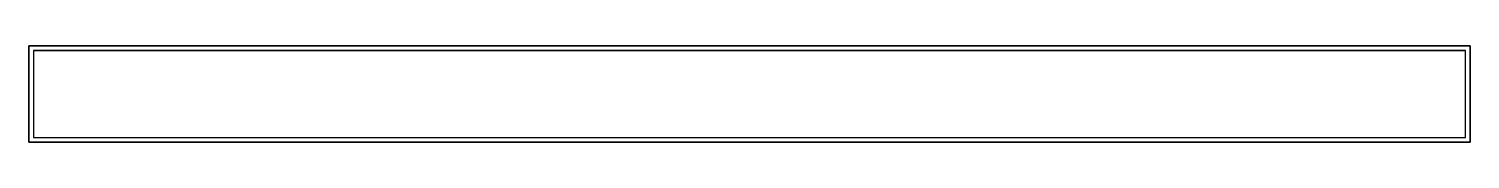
# Model space of a CAD drawing. Header units: millimetres. Extents: x -50 to 250, y 0 to 20.
import ezdxf

# ---------------------------------------------------------------- set-up
doc = ezdxf.new("R2010")
doc.units = ezdxf.units.MM
doc.layers.add('Aluminio', color=253, linetype='Continuous')
doc.layers.add('Led', color=255, linetype='Continuous')

msp = doc.modelspace()

# ---------------------------------------------------------------- linework, layer by layer
at = {"layer": 'Aluminio', "extrusion": (-1, 2.22045e-16, 4.93038e-32)}
for p, q in [((250, 20), (-50, 20)), ((-50, 20), (-50, 0)), ((250, 20, 9), (-50, 20, 9)), ((-50, 20, 9), (-50, 0, 9)), ((-50, 20, 9), (-50, 20)), ((-49, 19, 9), (249, 19, 9)), ((-49, 19, 9), (-49, 1, 9)), ((249, 19, 9), (249, 19, 9)), ((249, 1, 9), (249, 19, 9)), ((250, 20), (250, 0)), ((250, 0, 9), (250, 20, 9)), ((250, 20, 9), (250, 20)), ((-50, 0), (250, 0)), ((-50, 0, 9), (250, 0, 9)), ((-50, 0, 9), (-50, 0)), ((-49, 1, 9), (249, 1, 9)), ((249, 1, 9), (249, 1, 9)), ((249, 1, 9), (249, 1, 9)), ((249, 1, 9), (249, 1, 9)), ((249, 1, 9), (249, 1, 9)), ((250, 0), (250, 0, 9))]:
    msp.add_line(p, q, dxfattribs=at)
at = {"layer": 'Aluminio'}
for points in [[(-50, 20), (-50, 20, 9), (-50, 0, 9), (-50, 0)], [(250, 20, 9), (250, 20), (-50, 20), (-50, 20, 9)], [(-49, 19, 9), (-49, 1, 9), (249, 1, 9), (249, 19, 9)], [(250, 20, 9), (250, 0, 9), (250, 0), (250, 20)], [(-50, 0), (-50, 0, 9), (250, 0, 9), (250, 0)]]:
    msp.add_3dface(points, dxfattribs=at)
at = {"layer": 'Led', "extrusion": (-1, 2.22045e-16, 4.93038e-32)}
for p, q in [((-49, 19, 9), (-49, 1, 9)), ((249, 19, 9), (-49, 19, 9)), ((249, 1, 9), (249, 19, 9)), ((-49, 1, 9), (249, 1, 9))]:
    msp.add_line(p, q, dxfattribs=at)
at = {"layer": 'Led'}
for points in [[(-49, 19, 9), (-49, 1, 9), (249, 1, 9), (249, 19, 9)], [(249, 1, 9), (249, 19, 9), (-49, 19, 9), (-49, 1, 9)]]:
    msp.add_3dface(points, dxfattribs=at)

doc.saveas('drawing.dxf')
